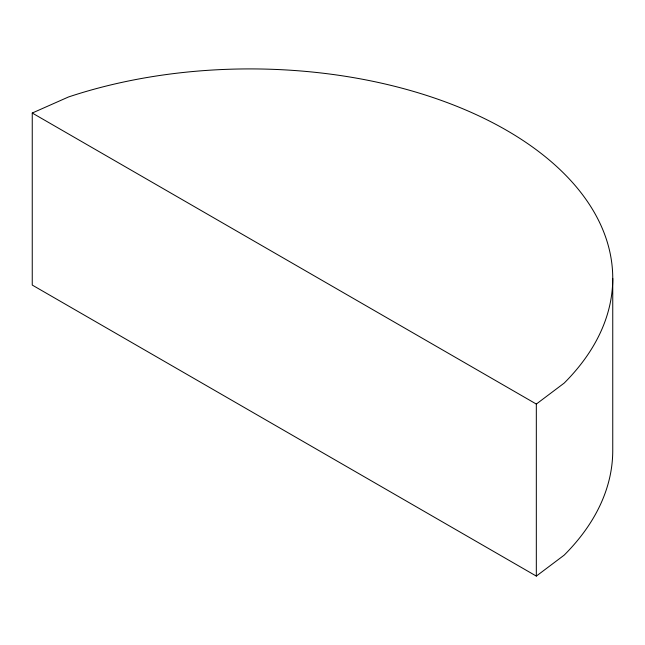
<?xml version="1.0" encoding="UTF-8"?>
<svg xmlns="http://www.w3.org/2000/svg" width="645" height="645" viewBox="0 0 645 645"><rect width="100%" height="100%" fill="white"/><g stroke="black" fill="none" stroke-linecap="round" stroke-linejoin="round"><path stroke-width="0.97" d="M536.326 576.09L536.326 404.06L564.141 383.13A362.837 209.48 0 0 0 506.478 130.266A362.837 209.48 0 0 0 68.499 96.976L32.25 113.028L32.25 285.066L536.326 576.09L564.141 555.168A362.837 209.48 0 0 0 612.75 450.428L612.75 278.39M32.25 113.028L536.326 404.06"/></g></svg>
